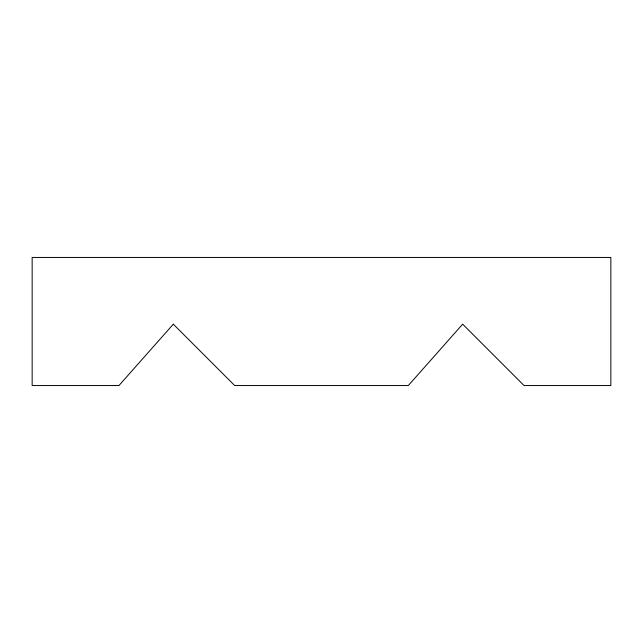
<?xml version="1.0" encoding="UTF-8"?>
<svg xmlns="http://www.w3.org/2000/svg" width="643" height="643" viewBox="0 0 643 643"><rect width="100%" height="100%" fill="white"/><g stroke="black" fill="none" stroke-linecap="round" stroke-linejoin="round"><path stroke-width="0.96" d="M173.313 324.168L118.955 385.551L32.15 385.551L32.15 257.449L610.85 257.449L610.85 385.551L524.045 385.551L462.663 324.168L408.305 385.551L234.695 385.551L173.313 324.168"/></g></svg>
